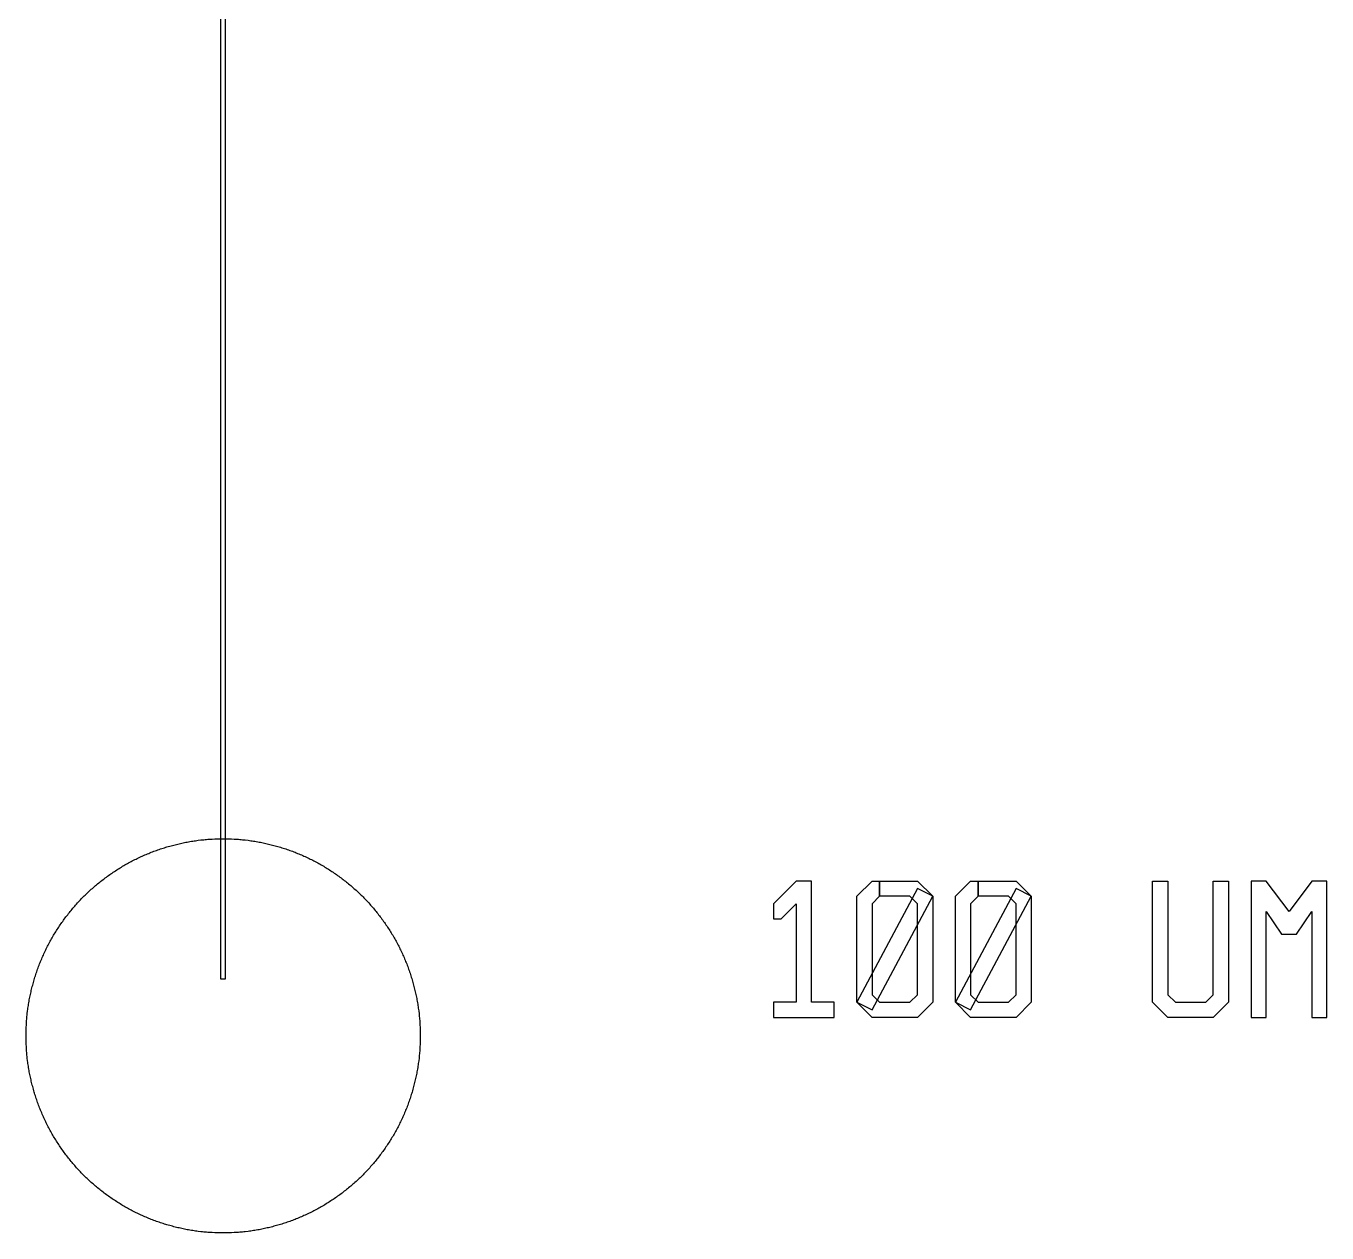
# Model space of a CAD drawing. Extents: x -30714 to 30714, y -38788 to 39084.
# Drawn here: x 24001 to 30601, y 1212 to 7334 of the extents above; entities that cross this region are included whole.
import ezdxf

# ---------------------------------------------------------------- set-up
doc = ezdxf.new("R2010")
doc.units = 0
doc.layers.add('New_Layer', color=20, linetype='CONTINUOUS')
doc.layers.add('Poly', color=20, linetype='CONTINUOUS')

msp = doc.modelspace()

# ---------------------------------------------------------------- linework, layer by layer
at = {"layer": 'New_Layer'}
for points in [[(24987.7, 2500), (25012.7, 2500), (25012.7, 13500), (24987.7, 13500)], [(26000.95, 2197.45), (26000.65, 2183.35), (26000.15, 2169.25), (25999.45, 2155.2), (25999, 2148.15), (25998.55, 2141.15), (25998.05, 2134.15), (25997.45, 2127.1), (25996.85, 2120.1), (25996.15, 2113.05), (25995.45, 2106.05), (25994.7, 2099.05), (25993, 2085.05), (25992.1, 2078.1), (25991.1, 2071.1), (25990.1, 2064.15), (25989.05, 2057.2), (25987.95, 2050.25), (25986.75, 2043.25), (25985.55, 2036.35), (25984.3, 2029.4), (25983, 2022.5), (25981.65, 2015.55), (25980.25, 2008.7), (25978.8, 2001.8), (25977.3, 1994.95), (25975.75, 1988.05), (25974.15, 1981.2), (25972.5, 1974.35), (25970.8, 1967.5), (25969.05, 1960.65), (25967.25, 1953.85), (25965.4, 1947.05), (25963.55, 1940.3), (25961.6, 1933.5), (25959.6, 1926.7), (25957.6, 1920), (25955.5, 1913.25), (25953.4, 1906.55), (25949, 1893.15), (25946.7, 1886.45), (25944.4, 1879.8), (25942.05, 1873.2), (25939.65, 1866.55), (25937.2, 1859.95), (25934.7, 1853.4), (25932.15, 1846.8), (25929.55, 1840.25), (25926.95, 1833.8), (25924.25, 1827.25), (25921.5, 1820.7), (25918.75, 1814.3), (25915.9, 1807.8), (25913.05, 1801.4), (25910.15, 1795), (25907.2, 1788.6), (25904.2, 1782.25), (25901.15, 1775.9), (25898.05, 1769.55), (25894.9, 1763.2), (25891.7, 1756.9), (25888.5, 1750.65), (25885.25, 1744.45), (25881.95, 1738.25), (25878.55, 1732), (25875.2, 1725.9), (25871.75, 1719.75), (25868.25, 1713.6), (25864.7, 1707.5), (25861.15, 1701.45), (25857.5, 1695.35), (25853.9, 1689.4), (25850.2, 1683.4), (25846.4, 1677.35), (25842.65, 1671.45), (25838.8, 1665.5), (25834.95, 1659.65), (25831.05, 1653.8), (25827.1, 1648), (25823.1, 1642.15), (25819.05, 1636.35), (25815, 1630.65), (25810.9, 1624.95), (25806.75, 1619.25), (25802.55, 1613.6), (25798.3, 1607.95), (25794.05, 1602.35), (25789.75, 1596.8), (25785.4, 1591.25), (25781, 1585.75), (25776.55, 1580.25), (25772.1, 1574.8), (25767.6, 1569.4), (25763.05, 1564), (25758.45, 1558.6), (25753.85, 1553.35), (25749.2, 1548.05), (25744.5, 1542.8), (25739.75, 1537.55), (25735, 1532.35), (25730.25, 1527.25), (25725.35, 1522.1), (25720.5, 1517.05), (25715.6, 1512), (25710.65, 1506.95), (25705.65, 1501.95), (25700.6, 1497), (25695.55, 1492.1), (25690.5, 1487.25), (25685.35, 1482.35), (25680.25, 1477.6), (25675.05, 1472.85), (25669.8, 1468.1), (25664.55, 1463.4), (25659.25, 1458.75), (25654, 1454.15), (25648.6, 1449.55), (25643.2, 1445), (25637.8, 1440.5), (25632.35, 1436.05), (25626.85, 1431.6), (25621.35, 1427.2), (25615.8, 1422.85), (25610.25, 1418.55), (25604.65, 1414.3), (25599, 1410.05), (25593.35, 1405.85), (25587.65, 1401.7), (25581.95, 1397.6), (25576.25, 1393.55), (25570.45, 1389.5), (25564.6, 1385.5), (25558.8, 1381.55), (25552.95, 1377.65), (25547.1, 1373.8), (25541.15, 1369.95), (25535.25, 1366.2), (25529.2, 1362.4), (25523.2, 1358.7), (25517.25, 1355.1), (25511.15, 1351.45), (25505.1, 1347.9), (25499, 1344.35), (25492.85, 1340.85), (25486.7, 1337.4), (25480.6, 1334.05), (25474.35, 1330.65), (25468.15, 1327.35), (25461.95, 1324.1), (25455.7, 1320.9), (25449.4, 1317.7), (25443.05, 1314.55), (25436.7, 1311.45), (25430.35, 1308.4), (25424, 1305.4), (25417.6, 1302.45), (25411.2, 1299.55), (25404.8, 1296.7), (25398.3, 1293.85), (25391.9, 1291.1), (25385.35, 1288.35), (25378.8, 1285.65), (25372.35, 1283.05), (25365.8, 1280.45), (25359.2, 1277.9), (25352.65, 1275.4), (25346.05, 1272.95), (25339.4, 1270.55), (25332.8, 1268.2), (25326.15, 1265.9), (25319.45, 1263.6), (25306.05, 1259.2), (25299.35, 1257.1), (25292.6, 1255), (25285.9, 1253), (25279.1, 1251), (25272.3, 1249.05), (25265.55, 1247.2), (25258.75, 1245.35), (25251.95, 1243.55), (25245.1, 1241.8), (25238.25, 1240.1), (25231.4, 1238.45), (25224.55, 1236.85), (25217.65, 1235.3), (25210.8, 1233.8), (25203.9, 1232.35), (25197.05, 1230.95), (25190.1, 1229.6), (25183.2, 1228.3), (25176.25, 1227.05), (25169.35, 1225.85), (25162.35, 1224.65), (25155.4, 1223.55), (25148.45, 1222.5), (25141.5, 1221.5), (25134.5, 1220.5), (25127.55, 1219.6), (25113.55, 1217.9), (25106.55, 1217.15), (25099.55, 1216.45), (25092.5, 1215.75), (25085.5, 1215.15), (25078.45, 1214.55), (25071.45, 1214.05), (25064.45, 1213.6), (25057.4, 1213.15), (25043.35, 1212.45), (25029.25, 1211.95), (25015.15, 1211.65), (25001.05, 1211.55), (24986.95, 1211.65), (24972.85, 1211.95), (24958.75, 1212.45), (24944.7, 1213.15), (24937.65, 1213.6), (24930.65, 1214.05), (24923.65, 1214.55), (24916.6, 1215.15), (24909.6, 1215.75), (24902.55, 1216.45), (24895.55, 1217.15), (24888.55, 1217.9), (24874.55, 1219.6), (24867.6, 1220.5), (24860.6, 1221.5), (24853.65, 1222.5), (24846.7, 1223.55), (24839.75, 1224.65), (24832.75, 1225.85), (24825.85, 1227.05), (24818.9, 1228.3), (24812, 1229.6), (24805.05, 1230.95), (24798.2, 1232.35), (24791.3, 1233.8), (24784.45, 1235.3), (24777.55, 1236.85), (24770.7, 1238.45), (24763.85, 1240.1), (24757, 1241.8), (24750.15, 1243.55), (24743.35, 1245.35), (24736.55, 1247.2), (24729.8, 1249.05), (24723, 1251), (24716.2, 1253), (24709.5, 1255), (24702.75, 1257.1), (24696.05, 1259.2), (24682.65, 1263.6), (24675.95, 1265.9), (24669.3, 1268.2), (24662.7, 1270.55), (24656.05, 1272.95), (24649.45, 1275.4), (24642.9, 1277.9), (24636.3, 1280.45), (24629.75, 1283.05), (24623.3, 1285.65), (24616.75, 1288.35), (24610.2, 1291.1), (24603.8, 1293.85), (24597.3, 1296.7), (24590.9, 1299.55), (24584.5, 1302.45), (24578.1, 1305.4), (24571.75, 1308.4), (24565.4, 1311.45), (24559.05, 1314.55), (24552.7, 1317.7), (24546.4, 1320.9), (24540.15, 1324.1), (24533.95, 1327.35), (24527.75, 1330.65), (24521.5, 1334.05), (24515.4, 1337.4), (24509.25, 1340.85), (24503.1, 1344.35), (24497, 1347.9), (24490.95, 1351.45), (24484.85, 1355.1), (24478.9, 1358.7), (24472.9, 1362.4), (24466.85, 1366.2), (24460.95, 1369.95), (24455, 1373.8), (24449.15, 1377.65), (24443.3, 1381.55), (24437.5, 1385.5), (24431.65, 1389.5), (24425.85, 1393.55), (24420.15, 1397.6), (24414.45, 1401.7), (24408.75, 1405.85), (24403.1, 1410.05), (24397.45, 1414.3), (24391.85, 1418.55), (24386.3, 1422.85), (24380.75, 1427.2), (24375.25, 1431.6), (24369.75, 1436.05), (24364.3, 1440.5), (24358.9, 1445), (24353.5, 1449.55), (24348.1, 1454.15), (24342.85, 1458.75), (24337.55, 1463.4), (24332.3, 1468.1), (24327.05, 1472.85), (24321.85, 1477.6), (24316.75, 1482.35), (24311.6, 1487.25), (24306.55, 1492.1), (24301.5, 1497), (24296.45, 1501.95), (24291.45, 1506.95), (24286.5, 1512), (24281.6, 1517.05), (24276.75, 1522.1), (24271.85, 1527.25), (24267.1, 1532.35), (24262.35, 1537.55), (24257.6, 1542.8), (24252.9, 1548.05), (24248.25, 1553.35), (24243.65, 1558.6), (24239.05, 1564), (24234.5, 1569.4), (24230, 1574.8), (24225.55, 1580.25), (24221.1, 1585.75), (24216.7, 1591.25), (24212.35, 1596.8), (24208.05, 1602.35), (24203.8, 1607.95), (24199.55, 1613.6), (24195.35, 1619.25), (24191.2, 1624.95), (24187.1, 1630.65), (24183.05, 1636.35), (24179, 1642.15), (24175, 1648), (24171.05, 1653.8), (24167.15, 1659.65), (24163.3, 1665.5), (24159.45, 1671.45), (24155.7, 1677.35), (24151.9, 1683.4), (24148.2, 1689.4), (24144.6, 1695.35), (24140.95, 1701.45), (24137.4, 1707.5), (24133.85, 1713.6), (24130.35, 1719.75), (24126.9, 1725.9), (24123.55, 1732), (24120.15, 1738.25), (24116.85, 1744.45), (24113.6, 1750.65), (24110.4, 1756.9), (24107.2, 1763.2), (24104.05, 1769.55), (24100.95, 1775.9), (24097.9, 1782.25), (24094.9, 1788.6), (24091.95, 1795), (24089.05, 1801.4), (24086.2, 1807.8), (24083.35, 1814.3), (24080.6, 1820.7), (24077.85, 1827.25), (24075.15, 1833.8), (24072.55, 1840.25), (24069.95, 1846.8), (24067.4, 1853.4), (24064.9, 1859.95), (24062.45, 1866.55), (24060.05, 1873.2), (24057.7, 1879.8), (24055.4, 1886.45), (24053.1, 1893.15), (24048.7, 1906.55), (24046.6, 1913.25), (24044.5, 1920), (24042.5, 1926.7), (24040.5, 1933.5), (24038.55, 1940.3), (24036.7, 1947.05), (24034.85, 1953.85), (24033.05, 1960.65), (24031.3, 1967.5), (24029.6, 1974.35), (24027.95, 1981.2), (24026.35, 1988.05), (24024.8, 1994.95), (24023.3, 2001.8), (24021.85, 2008.7), (24020.45, 2015.55), (24019.1, 2022.5), (24017.8, 2029.4), (24016.55, 2036.35), (24015.35, 2043.25), (24014.15, 2050.25), (24013.05, 2057.2), (24012, 2064.15), (24011, 2071.1), (24010, 2078.1), (24009.1, 2085.05), (24007.4, 2099.05), (24006.65, 2106.05), (24005.95, 2113.05), (24005.25, 2120.1), (24004.65, 2127.1), (24004.05, 2134.15), (24003.55, 2141.15), (24003.1, 2148.15), (24002.65, 2155.2), (24001.95, 2169.25), (24001.45, 2183.35), (24001.15, 2197.45), (24001.05, 2211.55), (24001.15, 2225.65), (24001.45, 2239.75), (24001.95, 2253.85), (24002.65, 2267.9), (24003.1, 2274.95), (24003.55, 2281.95), (24004.05, 2288.95), (24004.65, 2296), (24005.25, 2303), (24005.95, 2310.05), (24006.65, 2317.05), (24007.4, 2324.05), (24009.1, 2338.05), (24010, 2345), (24011, 2352), (24012, 2358.95), (24013.05, 2365.9), (24014.15, 2372.85), (24015.35, 2379.85), (24016.55, 2386.75), (24017.8, 2393.7), (24019.1, 2400.6), (24020.45, 2407.55), (24021.85, 2414.4), (24023.3, 2421.3), (24024.8, 2428.15), (24026.35, 2435.05), (24027.95, 2441.9), (24029.6, 2448.75), (24031.3, 2455.6), (24033.05, 2462.45), (24034.85, 2469.25), (24036.7, 2476.05), (24038.55, 2482.8), (24040.5, 2489.6), (24042.5, 2496.4), (24044.5, 2503.1), (24046.6, 2509.85), (24048.7, 2516.55), (24053.1, 2529.95), (24055.4, 2536.65), (24057.7, 2543.3), (24060.05, 2549.9), (24062.45, 2556.55), (24064.9, 2563.15), (24067.4, 2569.7), (24069.95, 2576.3), (24072.55, 2582.85), (24075.15, 2589.3), (24077.85, 2595.85), (24080.6, 2602.4), (24083.35, 2608.8), (24086.2, 2615.3), (24089.05, 2621.7), (24091.95, 2628.1), (24094.9, 2634.5), (24097.9, 2640.85), (24100.95, 2647.2), (24104.05, 2653.55), (24107.2, 2659.9), (24110.4, 2666.2), (24113.6, 2672.45), (24116.85, 2678.65), (24120.15, 2684.85), (24123.55, 2691.1), (24126.9, 2697.2), (24130.35, 2703.35), (24133.85, 2709.5), (24137.4, 2715.6), (24140.95, 2721.65), (24144.6, 2727.75), (24148.2, 2733.7), (24151.9, 2739.7), (24155.7, 2745.75), (24159.45, 2751.65), (24163.3, 2757.6), (24167.15, 2763.45), (24171.05, 2769.3), (24175, 2775.1), (24179, 2780.95), (24183.05, 2786.75), (24187.1, 2792.45), (24191.2, 2798.15), (24195.35, 2803.85), (24199.55, 2809.5), (24203.8, 2815.15), (24208.05, 2820.75), (24212.35, 2826.3), (24216.7, 2831.85), (24221.1, 2837.35), (24225.55, 2842.85), (24230, 2848.3), (24234.5, 2853.7), (24239.05, 2859.1), (24243.65, 2864.5), (24248.25, 2869.75), (24252.9, 2875.05), (24257.6, 2880.3), (24262.35, 2885.55), (24267.1, 2890.75), (24271.85, 2895.85), (24276.75, 2901), (24281.6, 2906.05), (24286.5, 2911.1), (24291.45, 2916.15), (24296.45, 2921.15), (24301.5, 2926.1), (24306.55, 2931), (24311.6, 2935.85), (24316.75, 2940.75), (24321.85, 2945.5), (24327.05, 2950.25), (24332.3, 2955), (24337.55, 2959.7), (24342.85, 2964.35), (24348.1, 2968.95), (24353.5, 2973.55), (24358.9, 2978.1), (24364.3, 2982.6), (24369.75, 2987.05), (24375.25, 2991.5), (24380.75, 2995.9), (24386.3, 3000.25), (24391.85, 3004.55), (24397.45, 3008.8), (24403.1, 3013.05), (24408.75, 3017.25), (24414.45, 3021.4), (24420.15, 3025.5), (24425.85, 3029.55), (24431.65, 3033.6), (24437.5, 3037.6), (24443.3, 3041.55), (24449.15, 3045.45), (24455, 3049.3), (24460.95, 3053.15), (24466.85, 3056.9), (24472.9, 3060.7), (24478.9, 3064.4), (24484.85, 3068), (24490.95, 3071.65), (24497, 3075.2), (24503.1, 3078.75), (24509.25, 3082.25), (24515.4, 3085.7), (24521.5, 3089.05), (24527.75, 3092.45), (24533.95, 3095.75), (24540.15, 3099), (24546.4, 3102.2), (24552.7, 3105.4), (24559.05, 3108.55), (24565.4, 3111.65), (24571.75, 3114.7), (24578.1, 3117.7), (24584.5, 3120.65), (24590.9, 3123.55), (24597.3, 3126.4), (24603.8, 3129.25), (24610.2, 3132), (24616.75, 3134.75), (24623.3, 3137.45), (24629.75, 3140.05), (24636.3, 3142.65), (24642.9, 3145.2), (24649.45, 3147.7), (24656.05, 3150.15), (24662.7, 3152.55), (24669.3, 3154.9), (24675.95, 3157.2), (24682.65, 3159.5), (24696.05, 3163.9), (24702.75, 3166), (24709.5, 3168.1), (24716.2, 3170.1), (24723, 3172.1), (24729.8, 3174.05), (24736.55, 3175.9), (24743.35, 3177.75), (24750.15, 3179.55), (24757, 3181.3), (24763.85, 3183), (24770.7, 3184.65), (24777.55, 3186.25), (24784.45, 3187.8), (24791.3, 3189.3), (24798.2, 3190.75), (24805.05, 3192.15), (24812, 3193.5), (24818.9, 3194.8), (24825.85, 3196.05), (24832.75, 3197.25), (24839.75, 3198.45), (24846.7, 3199.55), (24853.65, 3200.6), (24860.6, 3201.6), (24867.6, 3202.6), (24874.55, 3203.5), (24888.55, 3205.2), (24895.55, 3205.95), (24902.55, 3206.65), (24909.6, 3207.35), (24916.6, 3207.95), (24923.65, 3208.55), (24930.65, 3209.05), (24937.65, 3209.5), (24944.7, 3209.95), (24958.75, 3210.65), (24972.85, 3211.15), (24986.95, 3211.45), (25001.05, 3211.55), (25015.15, 3211.45), (25029.25, 3211.15), (25043.35, 3210.65), (25057.4, 3209.95), (25064.45, 3209.5), (25071.45, 3209.05), (25078.45, 3208.55), (25085.5, 3207.95), (25092.5, 3207.35), (25099.55, 3206.65), (25106.55, 3205.95), (25113.55, 3205.2), (25127.55, 3203.5), (25134.5, 3202.6), (25141.5, 3201.6), (25148.45, 3200.6), (25155.4, 3199.55), (25162.35, 3198.45), (25169.35, 3197.25), (25176.25, 3196.05), (25183.2, 3194.8), (25190.1, 3193.5), (25197.05, 3192.15), (25203.9, 3190.75), (25210.8, 3189.3), (25217.65, 3187.8), (25224.55, 3186.25), (25231.4, 3184.65), (25238.25, 3183), (25245.1, 3181.3), (25251.95, 3179.55), (25258.75, 3177.75), (25265.55, 3175.9), (25272.3, 3174.05), (25279.1, 3172.1), (25285.9, 3170.1), (25292.6, 3168.1), (25299.35, 3166), (25306.05, 3163.9), (25319.45, 3159.5), (25326.15, 3157.2), (25332.8, 3154.9), (25339.4, 3152.55), (25346.05, 3150.15), (25352.65, 3147.7), (25359.2, 3145.2), (25365.8, 3142.65), (25372.35, 3140.05), (25378.8, 3137.45), (25385.35, 3134.75), (25391.9, 3132), (25398.3, 3129.25), (25404.8, 3126.4), (25411.2, 3123.55), (25417.6, 3120.65), (25424, 3117.7), (25430.35, 3114.7), (25436.7, 3111.65), (25443.05, 3108.55), (25449.4, 3105.4), (25455.7, 3102.2), (25461.95, 3099), (25468.15, 3095.75), (25474.35, 3092.45), (25480.6, 3089.05), (25486.7, 3085.7), (25492.85, 3082.25), (25499, 3078.75), (25505.1, 3075.2), (25511.15, 3071.65), (25517.25, 3068), (25523.2, 3064.4), (25529.2, 3060.7), (25535.25, 3056.9), (25541.15, 3053.15), (25547.1, 3049.3), (25552.95, 3045.45), (25558.8, 3041.55), (25564.6, 3037.6), (25570.45, 3033.6), (25576.25, 3029.55), (25581.95, 3025.5), (25587.65, 3021.4), (25593.35, 3017.25), (25599, 3013.05), (25604.65, 3008.8), (25610.25, 3004.55), (25615.8, 3000.25), (25621.35, 2995.9), (25626.85, 2991.5), (25632.35, 2987.05), (25637.8, 2982.6), (25643.2, 2978.1), (25648.6, 2973.55), (25654, 2968.95), (25659.25, 2964.35), (25664.55, 2959.7), (25669.8, 2955), (25675.05, 2950.25), (25680.25, 2945.5), (25685.35, 2940.75), (25690.5, 2935.85), (25695.55, 2931), (25700.6, 2926.1), (25705.65, 2921.15), (25710.65, 2916.15), (25715.6, 2911.1), (25720.5, 2906.05), (25725.35, 2901), (25730.25, 2895.85), (25735, 2890.75), (25739.75, 2885.55), (25744.5, 2880.3), (25749.2, 2875.05), (25753.85, 2869.75), (25758.45, 2864.5), (25763.05, 2859.1), (25767.6, 2853.7), (25772.1, 2848.3), (25776.55, 2842.85), (25781, 2837.35), (25785.4, 2831.85), (25789.75, 2826.3), (25794.05, 2820.75), (25798.3, 2815.15), (25802.55, 2809.5), (25806.75, 2803.85), (25810.9, 2798.15), (25815, 2792.45), (25819.05, 2786.75), (25823.1, 2780.95), (25827.1, 2775.1), (25831.05, 2769.3), (25834.95, 2763.45), (25838.8, 2757.6), (25842.65, 2751.65), (25846.4, 2745.75), (25850.2, 2739.7), (25853.9, 2733.7), (25857.5, 2727.75), (25861.15, 2721.65), (25864.7, 2715.6), (25868.25, 2709.5), (25871.75, 2703.35), (25875.2, 2697.2), (25878.55, 2691.1), (25881.95, 2684.85), (25885.25, 2678.65), (25888.5, 2672.45), (25891.7, 2666.2), (25894.9, 2659.9), (25898.05, 2653.55), (25901.15, 2647.2), (25904.2, 2640.85), (25907.2, 2634.5), (25910.15, 2628.1), (25913.05, 2621.7), (25915.9, 2615.3), (25918.75, 2608.8), (25921.5, 2602.4), (25924.25, 2595.85), (25926.95, 2589.3), (25929.55, 2582.85), (25932.15, 2576.3), (25934.7, 2569.7), (25937.2, 2563.15), (25939.65, 2556.55), (25942.05, 2549.9), (25944.4, 2543.3), (25946.7, 2536.65), (25949, 2529.95), (25953.4, 2516.55), (25955.5, 2509.85), (25957.6, 2503.1), (25959.6, 2496.4), (25961.6, 2489.6), (25963.55, 2482.8), (25965.4, 2476.05), (25967.25, 2469.25), (25969.05, 2462.45), (25970.8, 2455.6), (25972.5, 2448.75), (25974.15, 2441.9), (25975.75, 2435.05), (25977.3, 2428.15), (25978.8, 2421.3), (25980.25, 2414.4), (25981.65, 2407.55), (25983, 2400.6), (25984.3, 2393.7), (25985.55, 2386.75), (25986.75, 2379.85), (25987.95, 2372.85), (25989.05, 2365.9), (25990.1, 2358.95), (25991.1, 2352), (25992.1, 2345), (25993, 2338.05), (25994.7, 2324.05), (25995.45, 2317.05), (25996.15, 2310.05), (25996.85, 2303), (25997.45, 2296), (25998.05, 2288.95), (25998.55, 2281.95), (25999, 2274.95), (25999.45, 2267.9), (26000.15, 2253.85), (26000.65, 2239.75), (26000.95, 2225.65), (26001.05, 2211.55)]]:
    msp.add_lwpolyline(points, close=True, dxfattribs=at)
at = {"layer": 'Poly'}
for points in [[(27831.615, 2804.796), (27908.538, 2881.719), (27908.538, 2381.719), (27793.154, 2381.719), (27793.154, 2304.796), (28100.846, 2304.796), (28100.846, 2381.719), (27985.462, 2381.719), (27985.462, 2997.104), (27908.538, 2997.104), (27793.154, 2881.719), (27793.154, 2804.796)], [(28216.231, 2920.181), (28293.154, 2997.104), (28331.615, 2997.104), (28331.615, 2920.181), (28293.154, 2881.719), (28293.154, 2420.181), (28331.615, 2381.719), (28485.462, 2381.719), (28523.923, 2420.181), (28523.923, 2881.719), (28485.462, 2920.181), (28331.615, 2920.181), (28331.615, 2997.104), (28523.923, 2997.104), (28600.846, 2920.181), (28600.846, 2381.719), (28523.923, 2304.796), (28293.154, 2304.796), (28216.231, 2381.719)], [(28716.231, 2920.181), (28793.154, 2997.104), (28831.615, 2997.104), (28831.615, 2920.181), (28793.154, 2881.719), (28793.154, 2420.181), (28831.615, 2381.719), (28985.462, 2381.719), (29023.923, 2420.181), (29023.923, 2881.719), (28985.462, 2920.181), (28831.615, 2920.181), (28831.615, 2997.104), (29023.923, 2997.104), (29100.846, 2920.181), (29100.846, 2381.719), (29023.923, 2304.796), (28793.154, 2304.796), (28716.231, 2381.719)], [(29793.154, 2997.104), (29793.154, 2420.181), (29831.615, 2381.719), (29985.462, 2381.719), (30023.923, 2420.181), (30023.923, 2997.104), (30100.846, 2997.104), (30100.846, 2381.719), (30023.923, 2304.796), (29793.154, 2304.796), (29716.231, 2381.719), (29716.231, 2997.104)], [(30293.154, 2304.796), (30293.154, 2843.258), (30370.077, 2727.873), (30447, 2727.873), (30523.923, 2843.258), (30523.923, 2304.796), (30600.846, 2304.796), (30600.846, 2997.104), (30523.923, 2997.104), (30408.538, 2843.258), (30293.154, 2997.104), (30216.231, 2997.104), (30216.231, 2304.796)], [(28293.154, 2343.258), (28600.846, 2920.181), (28523.923, 2958.642), (28216.231, 2381.719)], [(28793.154, 2343.258), (29100.846, 2920.181), (29023.923, 2958.642), (28716.231, 2381.719)]]:
    msp.add_lwpolyline(points, close=True, dxfattribs=at)

doc.saveas('drawing.dxf')
